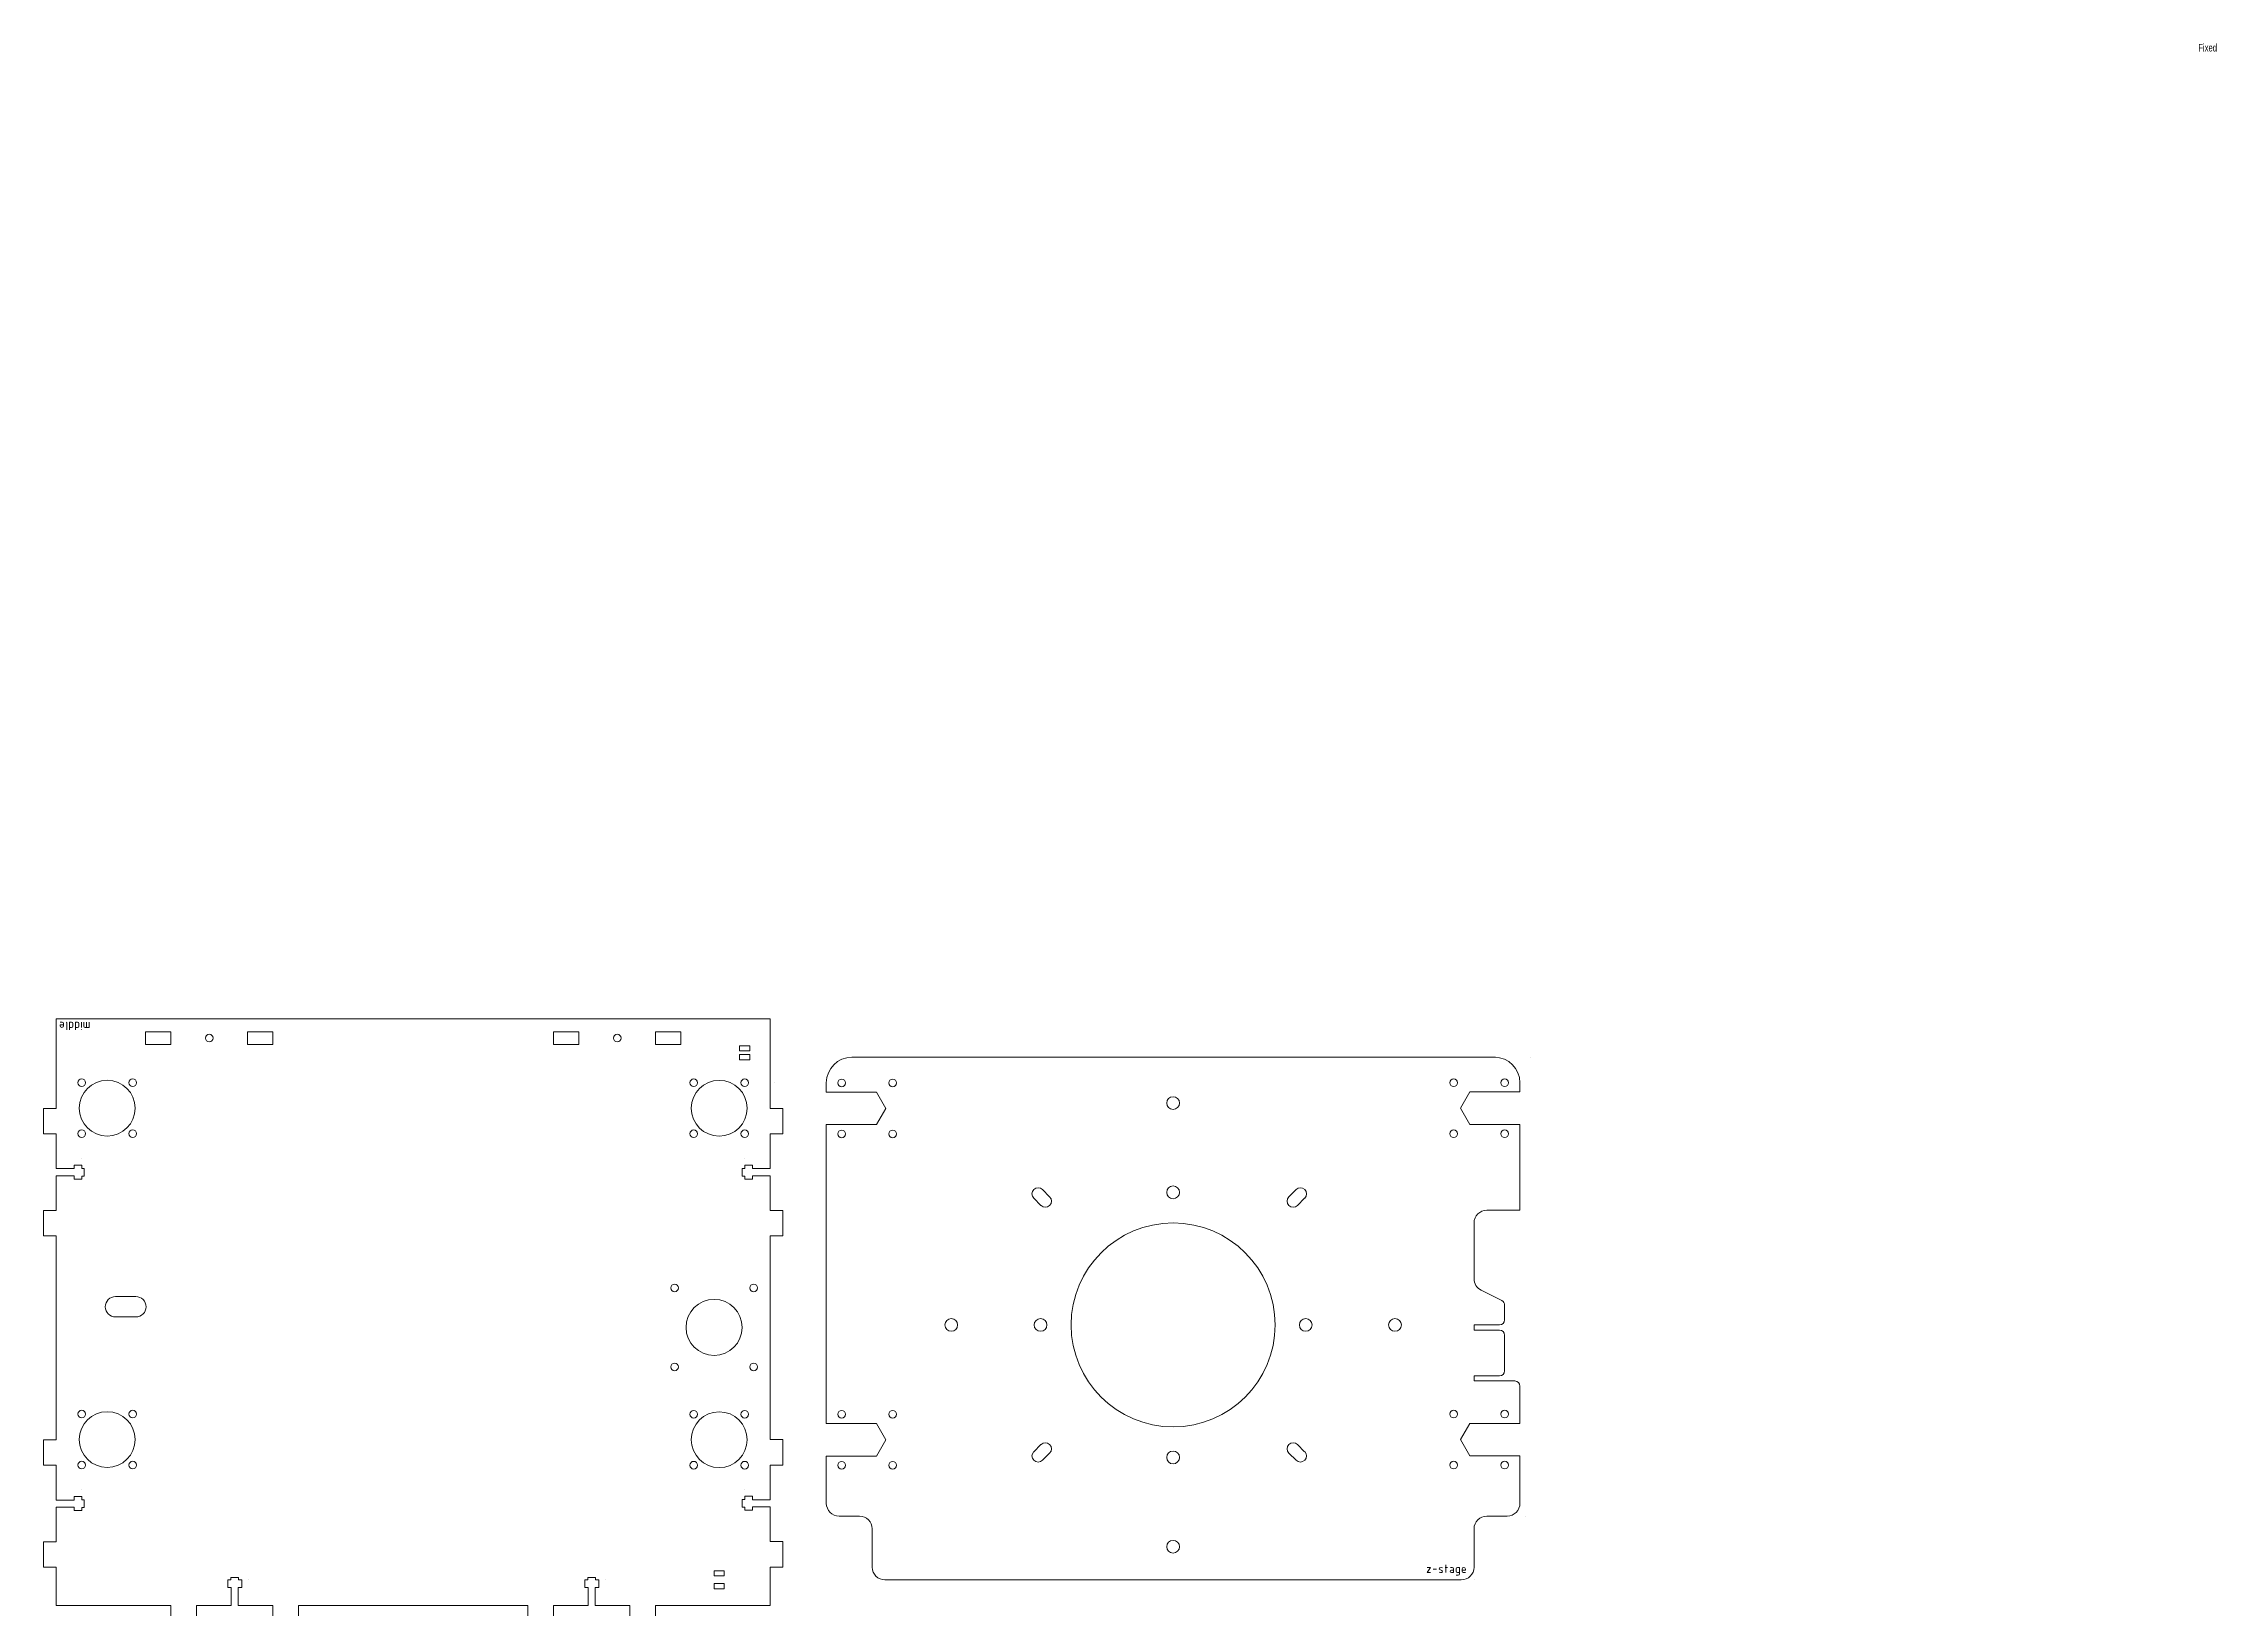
# Model space of a CAD drawing. Header units: millimetres. Extents: x -2445 to -1293, y -1870 to -500.
# Drawn here: x -2145 to -1293, y -1114 to -500 of the extents above; entities that cross this region are included whole.
import ezdxf

# ---------------------------------------------------------------- set-up
doc = ezdxf.new("R2010")
doc.units = ezdxf.units.MM
doc.layers.get('0').update_dxf_attribs({"linetype": 'CONTINUOUS', "lineweight": 0, "true_color": 0x000000})
doc.layers.add('Drawings', color=4, linetype='CONTINUOUS', lineweight=0, true_color=0x00ffff)
doc.layers.add('main-deck', color=7, linetype='CONTINUOUS', lineweight=0, true_color=0x000000)
doc.styles.get("Standard").update_dxf_attribs({"font": 'txt', "width": 0.75})

# ---------------------------------------------------------------- blocks, each defined once
blk = doc.blocks.new('tgrips')
for p, q in [((0, 0), (10, 0)), ((10, 5), (20, 5)), ((10, 0), (10, 5)), ((20, 5), (20, 0)), ((20, 0), (33.58, 0)), ((33.58, 0), (33.58, -7)), ((36.4, -7), (36.4, 0)), ((36.4, 0), (50, 0)), ((50, 5), (60, 5)), ((50, 0), (50, 5)), ((60, 5), (60, 0)), ((60, 0), (70, 0)), ((70, 0), (70, 0)), ((32.25, -7), (32.25, -10)), ((33.58, -7), (32.25, -7)), ((37.75, -7), (36.4, -7)), ((37.75, -7), (37.75, -10)), ((32.25, -10), (33.5, -10)), ((33.5, -10), (33.5, -11)), ((33.5, -11), (36.5, -11)), ((36.5, -10), (37.75, -10)), ((36.5, -11), (36.5, -10)), ((40.5, -10), (40.5, -10))]:
    blk.add_line(p, q)
blk = doc.blocks.new('bearing hole and guides')
for centre, radius in [((-10, 10), 1.5), ((0, 0), 10.95), ((10, 10), 1.5), ((-10, -10), 1.5), ((10, -10), 1.5)]:
    blk.add_circle(centre, radius)
blk = doc.blocks.new('steppernema17')
for centre, radius in [((-15.495, 15.495), 1.5), ((0, 0), 11), ((15.495, 15.495), 1.5), ((-15.495, -15.495), 1.5), ((15.495, -15.495), 1.5)]:
    blk.add_circle(centre, radius)
blk = doc.blocks.new('slot')
for p, q in [((5, 5), (15, 5)), ((5, 5), (5, 0)), ((5, 0), (15, 0)), ((15, 0), (15, 5)), ((45, 5), (45, 0)), ((45, 5), (55, 5)), ((55, 0), (55, 5)), ((45, 0), (55, 0))]:
    blk.add_line(p, q)
blk.add_circle((30, 2.5), 1.5)
blk = doc.blocks.new('nut cut outs')
for p, q in [((0, 7.36), (-6.38, 3.68)), ((-6.38, 3.68), (-6.38, -3.68)), ((0, 7.36), (6.37, 3.68)), ((6.37, 3.68), (6.37, -3.68)), ((-6.38, -3.68), (-6.38, -16)), ((6.37, -3.68), (6.37, -16))]:
    blk.add_line(p, q)
for centre in [(-10, 10), (10, 10), (-10, -10), (10, -10)]:
    blk.add_circle(centre, 1.5)

msp = doc.modelspace()

# ---------------------------------------------------------------- linework, layer by layer
for p, q in [((-2140, -882.48), (-2140, -907.61)), ((-2140, -882.48), (-1860, -882.48)), ((-1891.25, -882.61), (-1891.25, -882.61)), ((-1860, -907.61), (-1860, -882.48)), ((-1872, -894.98), (-1872, -892.98)), ((-1872, -892.98), (-1868, -892.98)), ((-1868, -892.98), (-1868, -894.98)), ((-1868, -894.98), (-1872, -894.98)), ((-1872, -898.48), (-1872, -896.48)), ((-1872, -896.48), (-1868, -896.48)), ((-1868, -898.48), (-1872, -898.48)), ((-1868, -896.48), (-1868, -898.48)), ((-1828, -897.5), (-1575.54, -897.5)), ((-1562, -897.5), (-1562, -897.5)), ((-1858.25, -907.48), (-1858.25, -907.48)), ((-1838, -907.5), (-1838, -911.18)), ((-1566, -911.13), (-1566, -907.5)), ((-1838, -923.93), (-1838, -1041.18)), ((-1566, -957.5), (-1566, -923.88)), ((-1753.82, -955.61), (-1756.65, -952.78)), ((-1753.26, -949.39), (-1750.43, -952.22)), ((-1656.65, -952.22), (-1653.82, -949.39)), ((-1650.43, -952.78), (-1653.26, -955.61)), ((-1584, -962.5), (-1584, -984.41)), ((-1579, -957.5), (-1566, -957.5)), ((-2140, -1037.58), (-2140, -977.61)), ((-1860, -1037.48), (-1860, -977.61)), ((-1581.23, -988.88), (-1573.1, -992.95)), ((-1572, -994.74), (-1572, -1000.5)), ((-1584, -1002.5), (-1584, -1004.5)), ((-1574, -1002.5), (-1584, -1002.5)), ((-1584, -1004.5), (-1574, -1004.5)), ((-1572, -1006.5), (-1572, -1020.49)), ((-1584, -1022.49), (-1584, -1024.49)), ((-1574, -1022.49), (-1584, -1022.49)), ((-1584, -1024.49), (-1568, -1024.49)), ((-1566, -1026.49), (-1566, -1041.13)), ((-1838, -1053.93), (-1838, -1072.5)), ((-1756.65, -1052.22), (-1753.82, -1049.39)), ((-1750.43, -1052.78), (-1753.26, -1055.61)), ((-1653.82, -1055.61), (-1656.65, -1052.78)), ((-1653.26, -1049.39), (-1650.43, -1052.22)), ((-1566, -1072.5), (-1566, -1053.88)), ((-1833, -1077.5), (-1825, -1077.5)), ((-1579, -1077.5), (-1571, -1077.5)), ((-1564, -1077.5), (-1564, -1077.5)), ((-1820, -1082.5), (-1820, -1097.5)), ((-1584, -1097.5), (-1584, -1082.5)), ((-1882, -1100.98), (-1882, -1098.98)), ((-1882, -1098.98), (-1878, -1098.98)), ((-1878, -1098.98), (-1878, -1100.98)), ((-2140, -1107.58), (-2140, -1112.52)), ((-1878, -1100.98), (-1882, -1100.98)), ((-1882, -1105.98), (-1882, -1103.98)), ((-1882, -1103.98), (-1878, -1103.98)), ((-1878, -1105.98), (-1882, -1105.98)), ((-1878, -1103.98), (-1878, -1105.98)), ((-1860, -1107.48), (-1860, -1112.52)), ((-1589, -1102.5), (-1815, -1102.5)), ((-1584, -1102.5), (-1584, -1102.5)), ((-2105, -1112.52), (-2140, -1112.52)), ((-1965, -1112.52), (-2035, -1112.52)), ((-1895, -1112.52), (-1860, -1112.52)), ((-1860, -1112.52), (-1860, -1112.52))]:
    msp.add_line(p, q)
for centre, radius in [((-1702, -915.5), 2.5), ((-1702, -950.5), 2.5), ((-1702, -1002.5), 40), ((-1789, -1002.5), 2.5), ((-1754, -1002.5), 2.5), ((-1650, -1002.5), 2.5), ((-1615, -1002.5), 2.5), ((-1702, -1054.5), 2.5), ((-1702, -1089.5), 2.5)]:
    msp.add_circle(centre, radius)
for centre, radius, start, end in [((-1828, -907.5), 10, 90, 180), ((-1576, -907.5), 10, 360, 90), ((-1754.95, -951.09), 2.4, 45, 225), ((-1752.12, -953.91), 2.4, 225, 45), ((-1654.95, -953.91), 2.4, 135, 315), ((-1652.12, -951.09), 2.4, 315, 135), ((-1579, -962.5), 5, 90, 180), ((-1579, -984.41), 5, 180, 243.43495), ((-1574, -994.74), 2, 0, 63.43495), ((-1574, -1000.5), 2, 270, 0), ((-1574, -1006.5), 2, 0, 90), ((-1574, -1020.49), 2, 270, 0), ((-1568, -1026.49), 2, 0.00908, 90), ((-1754.95, -1053.91), 2.4, 135, 315), ((-1752.12, -1051.09), 2.4, 315, 135), ((-1654.95, -1051.09), 2.4, 45, 225), ((-1652.12, -1053.91), 2.4, 225, 45), ((-1833, -1072.5), 5, 180, 270), ((-1571, -1072.5), 5, 270, 360), ((-1825, -1082.5), 5, 360, 90), ((-1579, -1082.5), 5, 90, 180), ((-1815, -1097.5), 5, 180, 270), ((-1589, -1097.5), 5, 270, 360)]:
    msp.add_arc(centre, radius, start, end)
at = {"layer": 'Drawings'}
for p, q in [((-2137.63, -883.79), (-2138.46, -883.79)), ((-2137.13, -884.79), (-2138.46, -884.79)), ((-2138.46, -884.79), (-2138.46, -885.12)), ((-2137.13, -885.12), (-2137.13, -884.29)), ((-2135.79, -886.79), (-2135.79, -884.12)), ((-2134.79, -886.79), (-2134.79, -883.79)), ((-2134.79, -883.79), (-2133.96, -883.79)), ((-2133.96, -885.79), (-2134.79, -885.79)), ((-2133.46, -884.29), (-2133.46, -885.29)), ((-2132.46, -886.79), (-2132.46, -883.79)), ((-2132.46, -883.79), (-2131.63, -883.79)), ((-2131.63, -885.79), (-2132.46, -885.79)), ((-2131.13, -884.29), (-2131.13, -885.29)), ((-2130.13, -883.79), (-2130.13, -885.79)), ((-2129.13, -885.29), (-2129.13, -883.79)), ((-2127.13, -885.79), (-2128.63, -885.79)), ((-2128.13, -885.79), (-2128.13, -883.79)), ((-2127.13, -883.79), (-2127.13, -885.79)), ((-2130.13, -886.62), (-2130.13, -886.79)), ((-1602.37, -1097.64), (-1601.04, -1097.64)), ((-1601.04, -1097.64), (-1602.37, -1099.64)), ((-1600.04, -1098.3), (-1598.71, -1098.3)), ((-1597.44, -1098.5), (-1596.65, -1098.82)), ((-1595.37, -1097.64), (-1594.37, -1097.64)), ((-1595.04, -1096.64), (-1595.04, -1099.64)), ((-1593.21, -1097.64), (-1592.54, -1097.64)), ((-1592.87, -1098.64), (-1592.04, -1098.64)), ((-1592.04, -1098.14), (-1592.04, -1099.64)), ((-1591.04, -1098.14), (-1591.04, -1099.14)), ((-1589.71, -1097.64), (-1590.54, -1097.64)), ((-1589.71, -1100.14), (-1589.71, -1097.64)), ((-1588.71, -1098.3), (-1588.71, -1099.14)), ((-1588.71, -1098.64), (-1587.37, -1098.64)), ((-1587.37, -1098.64), (-1587.37, -1098.3)), ((-1602.37, -1099.64), (-1601.04, -1099.64)), ((-1592.04, -1099.64), (-1592.87, -1099.64)), ((-1591.04, -1100.64), (-1590.21, -1100.64)), ((-1590.54, -1099.64), (-1589.71, -1099.64)), ((-1588.21, -1099.64), (-1587.37, -1099.64))]:
    msp.add_line(p, q, dxfattribs=at)
for centre, radius, start, end in [((-2137.79, -885.12), 0.667, 180, 360), ((-2137.63, -884.29), 0.5, 360, 90), ((-2136.13, -884.12), 0.333, 360, 90), ((-2133.96, -884.29), 0.5, 360, 90), ((-2133.96, -885.29), 0.5, 270, 360), ((-2131.63, -884.29), 0.5, 360, 90), ((-2131.63, -885.29), 0.5, 270, 360), ((-2128.63, -885.29), 0.5, 180, 270), ((-1597.28, -1098.13), 0.4, 108.275, 247.791), ((-1596.99, -1099.03), 1.35, 63.0974, 108.276), ((-1596.8, -1099.19), 0.4, 288.275, 67.7912), ((-1592.87, -1099.14), 0.5, 90, 270), ((-1592.54, -1098.14), 0.5, 0, 90), ((-1590.54, -1098.14), 0.5, 90, 180), ((-1590.54, -1099.14), 0.5, 180, 270), ((-1588.04, -1098.3), 0.667, 0, 180), ((-1588.21, -1099.14), 0.5, 180, 270), ((-1597.1, -1098.28), 1.35, 243.098, 288.276), ((-1590.21, -1100.14), 0.5, 270, 0)]:
    msp.add_arc(centre, radius, start, end, dxfattribs=at)
at = {"layer": 'main-deck'}
for p, q in [((-2108.75, -991.37), (-2116.75, -991.37)), ((-2116.75, -999.37), (-2108.75, -999.37))]:
    msp.add_line(p, q, dxfattribs=at)
for centre, start, end in [((-2116.75, -995.37), 90, 270), ((-2108.75, -995.37), 270, 90)]:
    msp.add_arc(centre, 4, start, end, dxfattribs=at)

# ---------------------------------------------------------------- block references
for name, p, rotation in [('slot', (-2050, -887.48), 180), ('slot', (-1890, -887.48), 180), ('tgrips', (-2140, -977.61), 90), ('bearing hole and guides', (-2120, -917.48), 90), ('bearing hole and guides', (-1880, -917.52), 90), ('nut cut outs', (-1822, -917.56), 270), ('nut cut outs', (-1582, -917.5), 90), ('tgrips', (-2140, -1107.58), 90), ('bearing hole and guides', (-2120, -1047.48), 90), ('bearing hole and guides', (-1880, -1047.52), 90), ('nut cut outs', (-1822, -1047.56), 270), ('nut cut outs', (-1582, -1047.5), 90)]:
    msp.add_blockref(name, p, dxfattribs=dict(rotation=rotation))
at = {"yscale": -1}
for name, p, rotation in [('tgrips', (-1860, -977.61), 90), ('steppernema17', (-1882, -1003.47), 360), ('tgrips', (-1860, -1107.48), 90), ('tgrips', (-2105, -1112.52), 360), ('tgrips', (-1965, -1112.52), 360)]:
    msp.add_blockref(name, p, dxfattribs=dict(at, rotation=rotation))

# ---------------------------------------------------------------- texts
at = {"insert": (-1300, -500), "char_height": 3, "width": 100, "attachment_point": 1}
msp.add_mtext('Fixed', dxfattribs=at)

doc.saveas('drawing.dxf')
